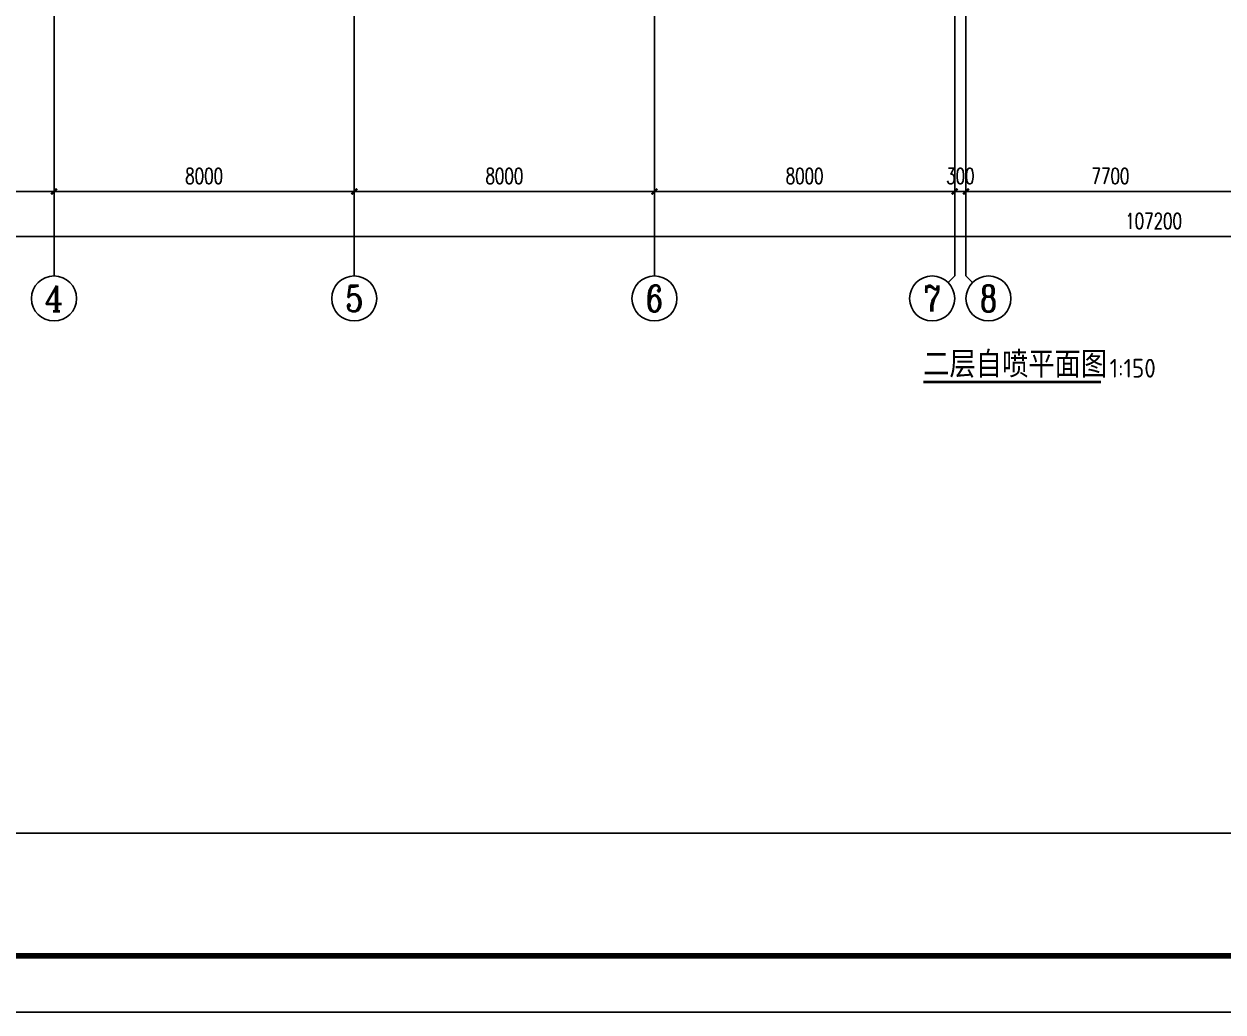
# Model space of a CAD drawing. Extents: x 0 to 2838408, y -923048 to 203859.
# Drawn here: x 2704463 to 2736413, y -436390 to -410060 of the extents above; entities that cross this region are included whole.
import ezdxf
from ezdxf.enums import TextEntityAlignment as Align

# ---------------------------------------------------------------- set-up
doc = ezdxf.new("R2010")
doc.units = 0
doc.header["$LTSCALE"] = 1000
for name, color, linetype in [('AXIS', 3, 'Continuous'), ('AXIS_TEXT', 7, 'Continuous'), ('BTTK', 7, 'Continuous'), ('DIM_SYMB', 3, 'Continuous'), ('DOTE', 8, 'Continuous'), ('PUB_TEXT', 7, 'Continuous'), ('PUB_TITLE', 4, 'Continuous'), ('XREF', 8, 'Continuous')]:
    doc.layers.add(name, color=color, linetype=linetype)
doc.styles.add('_TCH_AXIS', font='COMPLEX', dxfattribs={"bigfont": 'GBCBIG'})
doc.styles.add('A_DIM_T3', font='SIMPLEX', dxfattribs={"width": 0.7, "bigfont": 'HZ'})
doc.styles.add('COMPLEX', font='COMPLEX')
doc.styles.add('HZ(TK)', font='geniso.shx', dxfattribs={"width": 0.9, "bigfont": 'hztxt.shx'})
doc.styles.get("Standard").update_dxf_attribs({"font": 'geniso.shx', "bigfont": 'hztxt.shx'})
doc.dimstyles.new('_TCH_ARCH&&150', dxfattribs={"dimtxt": 420, "dimasz": 150, "dimexe": 375, "dimexo": 450, "dimgap": 202.5, "dimtad": 1, "dimdec": 0, "dimzin": 0, "dimdsep": 46, "dimtxsty": 'A_DIM_T3', "dimblk": 'ARCHTICK', "dimcen": 0.09, "dimclrt": 7, "dimazin": 2, "dimtfac": 1, "dimtdec": 0, "dimtix": 1, "dimtmove": 2, "dimatfit": 3, "dimfxl": 150, "dimtolj": 1, "dimtzin": 0, "dimarcsym": 0})

# ---------------------------------------------------------------- blocks, each defined once
blk = doc.blocks.new('vhtemplate_2020年新竖式图框_A0')
at = {"layer": 'PUB_TITLE', "color": 7}
blk.add_lwpolyline([(0, 0), (1189, 0), (1189, 841), (0, 841)], close=True, dxfattribs=at)
at = {"layer": 'PUB_TITLE', "const_width": 1}
blk.add_lwpolyline([(25, 10), (1179, 10), (1179, 831), (25, 831)], close=True, dxfattribs=at)
at = {"layer": 'BTTK', "color": 4, "style": 'HZ(TK)', "width": 0.9}
for tag, p in [('合作单位_001', (1143.83, 741.44)), ('建设单位_001', (1143.85, 207.44)), ('工程名称_001', (1143.62, 174.44)), ('子项名称_001', (1153.71, 157.94)), ('图纸名称_001', (1143.45, 138.94))]:
    blk.add_attdef(tag, p, '', height=3.5, dxfattribs=at)
for tag, p in [('注册证书号', (1156.5, 309.01)), ('注册印章号', (1156.5, 301.01)), ('设计号', (1154, 193)), ('图别', (1137.75, 34)), ('图号', (1170.25, 34)), ('版本号', (1137.75, 26)), ('日期', (1170.25, 26))]:
    blk.add_attdef(tag, text='', height=3.5, dxfattribs=at).set_placement(p, align=Align.MIDDLE)
blk = doc.blocks.new('_ArchTick')
at = {"color": 0, "linetype": 'ByBlock', "const_width": 0.4}
blk.add_lwpolyline([(-0.5, -0.5), (0.5, 0.5)], dxfattribs=at)
blk = doc.blocks.new('*D111')
at = {"layer": 'AXIS', "color": 0, "lineweight": -2, "transparency": 16777216}
for p, q in [((2344917, -411225), (2344917, -416100)), ((2452117, -411225), (2452117, -416100)), ((2344917, -415725), (2452117, -415725))]:
    blk.add_line(p, q, dxfattribs=at)
at = {"layer": 'Defpoints', "color": 0, "transparency": 16777216}
for p in [(2344917, -410775), (2452117, -410775), (2452117, -415725)]:
    blk.add_point(p, dxfattribs=at)
at = {"layer": 'AXIS', "color": 0, "lineweight": -2, "transparency": 16777216, "xscale": 150, "yscale": 150, "zscale": 150, "rotation": 180}
blk.add_blockref('_ArchTick', (2344917, -415725), dxfattribs=at)
at = {"layer": 'AXIS', "color": 0, "lineweight": -2, "transparency": 16777216, "xscale": 150, "yscale": 150, "zscale": 150}
blk.add_blockref('_ArchTick', (2452117, -415725), dxfattribs=at)
at = {"layer": 'AXIS', "color": 7, "transparency": 16777216, "insert": (2398517, -415313), "char_height": 420, "attachment_point": 5, "style": 'A_DIM_T3'}
blk.add_mtext('\\A1;107200', dxfattribs=at)
blk = doc.blocks.new('*D115')
at = {"layer": 'AXIS', "color": 0, "lineweight": -2, "transparency": 16777216}
for p, q in [((2361217, -411225), (2361217, -414900)), ((2369217, -411225), (2369217, -414900)), ((2361217, -414525), (2369217, -414525))]:
    blk.add_line(p, q, dxfattribs=at)
at = {"layer": 'Defpoints', "color": 0, "transparency": 16777216}
for p in [(2361217, -410775), (2369217, -410775), (2369217, -414525)]:
    blk.add_point(p, dxfattribs=at)
at = {"layer": 'AXIS', "color": 0, "lineweight": -2, "transparency": 16777216, "xscale": 150, "yscale": 150, "zscale": 150, "rotation": 180}
blk.add_blockref('_ArchTick', (2361217, -414525), dxfattribs=at)
at = {"layer": 'AXIS', "color": 0, "lineweight": -2, "transparency": 16777216, "xscale": 150, "yscale": 150, "zscale": 150}
blk.add_blockref('_ArchTick', (2369217, -414525), dxfattribs=at)
at = {"layer": 'AXIS', "color": 7, "transparency": 16777216, "insert": (2365217, -414113), "char_height": 420, "attachment_point": 5, "style": 'A_DIM_T3'}
blk.add_mtext('\\A1;8000', dxfattribs=at)
blk = doc.blocks.new('*D116')
at = {"layer": 'AXIS', "color": 0, "lineweight": -2, "transparency": 16777216}
for p, q in [((2369217, -411225), (2369217, -414900)), ((2377217, -411225), (2377217, -414900)), ((2369217, -414525), (2377217, -414525))]:
    blk.add_line(p, q, dxfattribs=at)
at = {"layer": 'Defpoints', "color": 0, "transparency": 16777216}
for p in [(2369217, -410775), (2377217, -410775), (2377217, -414525)]:
    blk.add_point(p, dxfattribs=at)
at = {"layer": 'AXIS', "color": 0, "lineweight": -2, "transparency": 16777216, "xscale": 150, "yscale": 150, "zscale": 150, "rotation": 180}
blk.add_blockref('_ArchTick', (2369217, -414525), dxfattribs=at)
at = {"layer": 'AXIS', "color": 0, "lineweight": -2, "transparency": 16777216, "xscale": 150, "yscale": 150, "zscale": 150}
blk.add_blockref('_ArchTick', (2377217, -414525), dxfattribs=at)
at = {"layer": 'AXIS', "color": 7, "transparency": 16777216, "insert": (2373217, -414113), "char_height": 420, "attachment_point": 5, "style": 'A_DIM_T3'}
blk.add_mtext('\\A1;8000', dxfattribs=at)
blk = doc.blocks.new('*D117')
at = {"layer": 'AXIS', "color": 0, "lineweight": -2, "transparency": 16777216}
for p, q in [((2377217, -411225), (2377217, -414900)), ((2385217, -411225), (2385217, -414900)), ((2377217, -414525), (2385217, -414525))]:
    blk.add_line(p, q, dxfattribs=at)
at = {"layer": 'Defpoints', "color": 0, "transparency": 16777216}
for p in [(2377217, -410775), (2385217, -410775), (2385217, -414525)]:
    blk.add_point(p, dxfattribs=at)
at = {"layer": 'AXIS', "color": 0, "lineweight": -2, "transparency": 16777216, "xscale": 150, "yscale": 150, "zscale": 150, "rotation": 180}
blk.add_blockref('_ArchTick', (2377217, -414525), dxfattribs=at)
at = {"layer": 'AXIS', "color": 0, "lineweight": -2, "transparency": 16777216, "xscale": 150, "yscale": 150, "zscale": 150}
blk.add_blockref('_ArchTick', (2385217, -414525), dxfattribs=at)
at = {"layer": 'AXIS', "color": 7, "transparency": 16777216, "insert": (2381217, -414113), "char_height": 420, "attachment_point": 5, "style": 'A_DIM_T3'}
blk.add_mtext('\\A1;8000', dxfattribs=at)
blk = doc.blocks.new('*D118')
at = {"layer": 'AXIS', "color": 0, "lineweight": -2, "transparency": 16777216}
for p, q in [((2385217, -411225), (2385217, -414900)), ((2393217, -411225), (2393217, -414900)), ((2385217, -414525), (2393217, -414525))]:
    blk.add_line(p, q, dxfattribs=at)
at = {"layer": 'Defpoints', "color": 0, "transparency": 16777216}
for p in [(2385217, -410775), (2393217, -410775), (2393217, -414525)]:
    blk.add_point(p, dxfattribs=at)
at = {"layer": 'AXIS', "color": 0, "lineweight": -2, "transparency": 16777216, "xscale": 150, "yscale": 150, "zscale": 150, "rotation": 180}
blk.add_blockref('_ArchTick', (2385217, -414525), dxfattribs=at)
at = {"layer": 'AXIS', "color": 0, "lineweight": -2, "transparency": 16777216, "xscale": 150, "yscale": 150, "zscale": 150}
blk.add_blockref('_ArchTick', (2393217, -414525), dxfattribs=at)
at = {"layer": 'AXIS', "color": 7, "transparency": 16777216, "insert": (2389217, -414113), "char_height": 420, "attachment_point": 5, "style": 'A_DIM_T3'}
blk.add_mtext('\\A1;8000', dxfattribs=at)
blk = doc.blocks.new('*D119')
at = {"layer": 'AXIS', "color": 0, "lineweight": -2, "transparency": 16777216}
for p, q in [((2393217, -411225), (2393217, -414900)), ((2393517, -411225), (2393517, -414900)), ((2393217, -414525), (2393067, -414525)), ((2393217, -414525), (2393517, -414525)), ((2393517, -414525), (2393667, -414525))]:
    blk.add_line(p, q, dxfattribs=at)
at = {"layer": 'Defpoints', "color": 0, "transparency": 16777216}
for p in [(2393217, -410775), (2393517, -410775), (2393517, -414525)]:
    blk.add_point(p, dxfattribs=at)
at = {"layer": 'AXIS', "color": 0, "lineweight": -2, "transparency": 16777216, "xscale": 150, "yscale": 150, "zscale": 150}
blk.add_blockref('_ArchTick', (2393217, -414525), dxfattribs=at)
at = {"layer": 'AXIS', "color": 0, "lineweight": -2, "transparency": 16777216, "xscale": 150, "yscale": 150, "zscale": 150, "rotation": 180}
blk.add_blockref('_ArchTick', (2393517, -414525), dxfattribs=at)
at = {"layer": 'AXIS', "color": 7, "transparency": 16777216, "insert": (2393367, -414113), "char_height": 420, "attachment_point": 5, "style": 'A_DIM_T3'}
blk.add_mtext('\\A1;300', dxfattribs=at)
blk = doc.blocks.new('*D120')
at = {"layer": 'AXIS', "color": 0, "lineweight": -2, "transparency": 16777216}
for p, q in [((2393517, -411225), (2393517, -414900)), ((2401217, -411225), (2401217, -414900)), ((2393517, -414525), (2401217, -414525))]:
    blk.add_line(p, q, dxfattribs=at)
at = {"layer": 'Defpoints', "color": 0, "transparency": 16777216}
for p in [(2393517, -410775), (2401217, -410775), (2401217, -414525)]:
    blk.add_point(p, dxfattribs=at)
at = {"layer": 'AXIS', "color": 0, "lineweight": -2, "transparency": 16777216, "xscale": 150, "yscale": 150, "zscale": 150, "rotation": 180}
blk.add_blockref('_ArchTick', (2393517, -414525), dxfattribs=at)
at = {"layer": 'AXIS', "color": 0, "lineweight": -2, "transparency": 16777216, "xscale": 150, "yscale": 150, "zscale": 150}
blk.add_blockref('_ArchTick', (2401217, -414525), dxfattribs=at)
at = {"layer": 'AXIS', "color": 7, "transparency": 16777216, "insert": (2397367, -414113), "char_height": 420, "attachment_point": 5, "style": 'A_DIM_T3'}
blk.add_mtext('\\A1;7700', dxfattribs=at)
blk = doc.blocks.new('*D175')
at = {"layer": 'AXIS', "color": 0, "lineweight": -2, "transparency": 16777216}
for p, q in [((2344917, -411225), (2344917, -416100)), ((2452117, -411225), (2452117, -416100)), ((2344917, -415725), (2452117, -415725))]:
    blk.add_line(p, q, dxfattribs=at)
at = {"layer": 'Defpoints', "color": 0, "transparency": 16777216}
for p in [(2344917, -410775), (2452117, -410775), (2452117, -415725)]:
    blk.add_point(p, dxfattribs=at)
at = {"layer": 'AXIS', "color": 0, "lineweight": -2, "transparency": 16777216, "xscale": 150, "yscale": 150, "zscale": 150, "rotation": 180}
blk.add_blockref('_ArchTick', (2344917, -415725), dxfattribs=at)
at = {"layer": 'AXIS', "color": 0, "lineweight": -2, "transparency": 16777216, "xscale": 150, "yscale": 150, "zscale": 150}
blk.add_blockref('_ArchTick', (2452117, -415725), dxfattribs=at)
at = {"layer": 'AXIS', "color": 7, "transparency": 16777216, "insert": (2398517, -415313), "char_height": 420, "attachment_point": 5, "style": 'A_DIM_T3'}
blk.add_mtext('\\A1;107200', dxfattribs=at)
blk = doc.blocks.new('*D179')
at = {"layer": 'AXIS', "color": 0, "lineweight": -2, "transparency": 16777216}
for p, q in [((2361217, -411225), (2361217, -414900)), ((2369217, -411225), (2369217, -414900)), ((2361217, -414525), (2369217, -414525))]:
    blk.add_line(p, q, dxfattribs=at)
at = {"layer": 'Defpoints', "color": 0, "transparency": 16777216}
for p in [(2361217, -410775), (2369217, -410775), (2369217, -414525)]:
    blk.add_point(p, dxfattribs=at)
at = {"layer": 'AXIS', "color": 0, "lineweight": -2, "transparency": 16777216, "xscale": 150, "yscale": 150, "zscale": 150, "rotation": 180}
blk.add_blockref('_ArchTick', (2361217, -414525), dxfattribs=at)
at = {"layer": 'AXIS', "color": 0, "lineweight": -2, "transparency": 16777216, "xscale": 150, "yscale": 150, "zscale": 150}
blk.add_blockref('_ArchTick', (2369217, -414525), dxfattribs=at)
at = {"layer": 'AXIS', "color": 7, "transparency": 16777216, "insert": (2365217, -414113), "char_height": 420, "attachment_point": 5, "style": 'A_DIM_T3'}
blk.add_mtext('\\A1;8000', dxfattribs=at)
blk = doc.blocks.new('*D180')
at = {"layer": 'AXIS', "color": 0, "lineweight": -2, "transparency": 16777216}
for p, q in [((2369217, -411225), (2369217, -414900)), ((2377217, -411225), (2377217, -414900)), ((2369217, -414525), (2377217, -414525))]:
    blk.add_line(p, q, dxfattribs=at)
at = {"layer": 'Defpoints', "color": 0, "transparency": 16777216}
for p in [(2369217, -410775), (2377217, -410775), (2377217, -414525)]:
    blk.add_point(p, dxfattribs=at)
at = {"layer": 'AXIS', "color": 0, "lineweight": -2, "transparency": 16777216, "xscale": 150, "yscale": 150, "zscale": 150, "rotation": 180}
blk.add_blockref('_ArchTick', (2369217, -414525), dxfattribs=at)
at = {"layer": 'AXIS', "color": 0, "lineweight": -2, "transparency": 16777216, "xscale": 150, "yscale": 150, "zscale": 150}
blk.add_blockref('_ArchTick', (2377217, -414525), dxfattribs=at)
at = {"layer": 'AXIS', "color": 7, "transparency": 16777216, "insert": (2373217, -414113), "char_height": 420, "attachment_point": 5, "style": 'A_DIM_T3'}
blk.add_mtext('\\A1;8000', dxfattribs=at)
blk = doc.blocks.new('*D181')
at = {"layer": 'AXIS', "color": 0, "lineweight": -2, "transparency": 16777216}
for p, q in [((2377217, -411225), (2377217, -414900)), ((2385217, -411225), (2385217, -414900)), ((2377217, -414525), (2385217, -414525))]:
    blk.add_line(p, q, dxfattribs=at)
at = {"layer": 'Defpoints', "color": 0, "transparency": 16777216}
for p in [(2377217, -410775), (2385217, -410775), (2385217, -414525)]:
    blk.add_point(p, dxfattribs=at)
at = {"layer": 'AXIS', "color": 0, "lineweight": -2, "transparency": 16777216, "xscale": 150, "yscale": 150, "zscale": 150, "rotation": 180}
blk.add_blockref('_ArchTick', (2377217, -414525), dxfattribs=at)
at = {"layer": 'AXIS', "color": 0, "lineweight": -2, "transparency": 16777216, "xscale": 150, "yscale": 150, "zscale": 150}
blk.add_blockref('_ArchTick', (2385217, -414525), dxfattribs=at)
at = {"layer": 'AXIS', "color": 7, "transparency": 16777216, "insert": (2381217, -414113), "char_height": 420, "attachment_point": 5, "style": 'A_DIM_T3'}
blk.add_mtext('\\A1;8000', dxfattribs=at)
blk = doc.blocks.new('*D182')
at = {"layer": 'AXIS', "color": 0, "lineweight": -2, "transparency": 16777216}
for p, q in [((2385217, -411225), (2385217, -414900)), ((2393217, -411225), (2393217, -414900)), ((2385217, -414525), (2393217, -414525))]:
    blk.add_line(p, q, dxfattribs=at)
at = {"layer": 'Defpoints', "color": 0, "transparency": 16777216}
for p in [(2385217, -410775), (2393217, -410775), (2393217, -414525)]:
    blk.add_point(p, dxfattribs=at)
at = {"layer": 'AXIS', "color": 0, "lineweight": -2, "transparency": 16777216, "xscale": 150, "yscale": 150, "zscale": 150, "rotation": 180}
blk.add_blockref('_ArchTick', (2385217, -414525), dxfattribs=at)
at = {"layer": 'AXIS', "color": 0, "lineweight": -2, "transparency": 16777216, "xscale": 150, "yscale": 150, "zscale": 150}
blk.add_blockref('_ArchTick', (2393217, -414525), dxfattribs=at)
at = {"layer": 'AXIS', "color": 7, "transparency": 16777216, "insert": (2389217, -414113), "char_height": 420, "attachment_point": 5, "style": 'A_DIM_T3'}
blk.add_mtext('\\A1;8000', dxfattribs=at)
blk = doc.blocks.new('*D183')
at = {"layer": 'AXIS', "color": 0, "lineweight": -2, "transparency": 16777216}
for p, q in [((2393217, -411225), (2393217, -414900)), ((2393517, -411225), (2393517, -414900)), ((2393217, -414525), (2393067, -414525)), ((2393217, -414525), (2393517, -414525)), ((2393517, -414525), (2393667, -414525))]:
    blk.add_line(p, q, dxfattribs=at)
at = {"layer": 'Defpoints', "color": 0, "transparency": 16777216}
for p in [(2393217, -410775), (2393517, -410775), (2393517, -414525)]:
    blk.add_point(p, dxfattribs=at)
at = {"layer": 'AXIS', "color": 0, "lineweight": -2, "transparency": 16777216, "xscale": 150, "yscale": 150, "zscale": 150}
blk.add_blockref('_ArchTick', (2393217, -414525), dxfattribs=at)
at = {"layer": 'AXIS', "color": 0, "lineweight": -2, "transparency": 16777216, "xscale": 150, "yscale": 150, "zscale": 150, "rotation": 180}
blk.add_blockref('_ArchTick', (2393517, -414525), dxfattribs=at)
at = {"layer": 'AXIS', "color": 7, "transparency": 16777216, "insert": (2393367, -414113), "char_height": 420, "attachment_point": 5, "style": 'A_DIM_T3'}
blk.add_mtext('\\A1;300', dxfattribs=at)
blk = doc.blocks.new('*D184')
at = {"layer": 'AXIS', "color": 0, "lineweight": -2, "transparency": 16777216}
for p, q in [((2393517, -411225), (2393517, -414900)), ((2401217, -411225), (2401217, -414900)), ((2393517, -414525), (2401217, -414525))]:
    blk.add_line(p, q, dxfattribs=at)
at = {"layer": 'Defpoints', "color": 0, "transparency": 16777216}
for p in [(2393517, -410775), (2401217, -410775), (2401217, -414525)]:
    blk.add_point(p, dxfattribs=at)
at = {"layer": 'AXIS', "color": 0, "lineweight": -2, "transparency": 16777216, "xscale": 150, "yscale": 150, "zscale": 150, "rotation": 180}
blk.add_blockref('_ArchTick', (2393517, -414525), dxfattribs=at)
at = {"layer": 'AXIS', "color": 0, "lineweight": -2, "transparency": 16777216, "xscale": 150, "yscale": 150, "zscale": 150}
blk.add_blockref('_ArchTick', (2401217, -414525), dxfattribs=at)
at = {"layer": 'AXIS', "color": 7, "transparency": 16777216, "insert": (2397367, -414113), "char_height": 420, "attachment_point": 5, "style": 'A_DIM_T3'}
blk.add_mtext('\\A1;7700', dxfattribs=at)
blk = doc.blocks.new('*D239')
at = {"layer": 'AXIS', "color": 0, "lineweight": -2, "transparency": 16777216}
for p, q in [((2344917, -411225), (2344917, -416100)), ((2452117, -411225), (2452117, -416100)), ((2344917, -415725), (2452117, -415725))]:
    blk.add_line(p, q, dxfattribs=at)
at = {"layer": 'Defpoints', "color": 0, "transparency": 16777216}
for p in [(2344917, -410775), (2452117, -410775), (2452117, -415725)]:
    blk.add_point(p, dxfattribs=at)
at = {"layer": 'AXIS', "color": 0, "lineweight": -2, "transparency": 16777216, "xscale": 150, "yscale": 150, "zscale": 150, "rotation": 180}
blk.add_blockref('_ArchTick', (2344917, -415725), dxfattribs=at)
at = {"layer": 'AXIS', "color": 0, "lineweight": -2, "transparency": 16777216, "xscale": 150, "yscale": 150, "zscale": 150}
blk.add_blockref('_ArchTick', (2452117, -415725), dxfattribs=at)
at = {"layer": 'AXIS', "color": 7, "transparency": 16777216, "insert": (2398517, -415313), "char_height": 420, "attachment_point": 5, "style": 'A_DIM_T3'}
blk.add_mtext('\\A1;107200', dxfattribs=at)
blk = doc.blocks.new('*D243')
at = {"layer": 'AXIS', "color": 0, "lineweight": -2, "transparency": 16777216}
for p, q in [((2361217, -411225), (2361217, -414900)), ((2369217, -411225), (2369217, -414900)), ((2361217, -414525), (2369217, -414525))]:
    blk.add_line(p, q, dxfattribs=at)
at = {"layer": 'Defpoints', "color": 0, "transparency": 16777216}
for p in [(2361217, -410775), (2369217, -410775), (2369217, -414525)]:
    blk.add_point(p, dxfattribs=at)
at = {"layer": 'AXIS', "color": 0, "lineweight": -2, "transparency": 16777216, "xscale": 150, "yscale": 150, "zscale": 150, "rotation": 180}
blk.add_blockref('_ArchTick', (2361217, -414525), dxfattribs=at)
at = {"layer": 'AXIS', "color": 0, "lineweight": -2, "transparency": 16777216, "xscale": 150, "yscale": 150, "zscale": 150}
blk.add_blockref('_ArchTick', (2369217, -414525), dxfattribs=at)
at = {"layer": 'AXIS', "color": 7, "transparency": 16777216, "insert": (2365217, -414113), "char_height": 420, "attachment_point": 5, "style": 'A_DIM_T3'}
blk.add_mtext('\\A1;8000', dxfattribs=at)
blk = doc.blocks.new('*D244')
at = {"layer": 'AXIS', "color": 0, "lineweight": -2, "transparency": 16777216}
for p, q in [((2369217, -411225), (2369217, -414900)), ((2377217, -411225), (2377217, -414900)), ((2369217, -414525), (2377217, -414525))]:
    blk.add_line(p, q, dxfattribs=at)
at = {"layer": 'Defpoints', "color": 0, "transparency": 16777216}
for p in [(2369217, -410775), (2377217, -410775), (2377217, -414525)]:
    blk.add_point(p, dxfattribs=at)
at = {"layer": 'AXIS', "color": 0, "lineweight": -2, "transparency": 16777216, "xscale": 150, "yscale": 150, "zscale": 150, "rotation": 180}
blk.add_blockref('_ArchTick', (2369217, -414525), dxfattribs=at)
at = {"layer": 'AXIS', "color": 0, "lineweight": -2, "transparency": 16777216, "xscale": 150, "yscale": 150, "zscale": 150}
blk.add_blockref('_ArchTick', (2377217, -414525), dxfattribs=at)
at = {"layer": 'AXIS', "color": 7, "transparency": 16777216, "insert": (2373217, -414113), "char_height": 420, "attachment_point": 5, "style": 'A_DIM_T3'}
blk.add_mtext('\\A1;8000', dxfattribs=at)
blk = doc.blocks.new('*D245')
at = {"layer": 'AXIS', "color": 0, "lineweight": -2, "transparency": 16777216}
for p, q in [((2377217, -411225), (2377217, -414900)), ((2385217, -411225), (2385217, -414900)), ((2377217, -414525), (2385217, -414525))]:
    blk.add_line(p, q, dxfattribs=at)
at = {"layer": 'Defpoints', "color": 0, "transparency": 16777216}
for p in [(2377217, -410775), (2385217, -410775), (2385217, -414525)]:
    blk.add_point(p, dxfattribs=at)
at = {"layer": 'AXIS', "color": 0, "lineweight": -2, "transparency": 16777216, "xscale": 150, "yscale": 150, "zscale": 150, "rotation": 180}
blk.add_blockref('_ArchTick', (2377217, -414525), dxfattribs=at)
at = {"layer": 'AXIS', "color": 0, "lineweight": -2, "transparency": 16777216, "xscale": 150, "yscale": 150, "zscale": 150}
blk.add_blockref('_ArchTick', (2385217, -414525), dxfattribs=at)
at = {"layer": 'AXIS', "color": 7, "transparency": 16777216, "insert": (2381217, -414113), "char_height": 420, "attachment_point": 5, "style": 'A_DIM_T3'}
blk.add_mtext('\\A1;8000', dxfattribs=at)
blk = doc.blocks.new('*D246')
at = {"layer": 'AXIS', "color": 0, "lineweight": -2, "transparency": 16777216}
for p, q in [((2385217, -411225), (2385217, -414900)), ((2393217, -411225), (2393217, -414900)), ((2385217, -414525), (2393217, -414525))]:
    blk.add_line(p, q, dxfattribs=at)
at = {"layer": 'Defpoints', "color": 0, "transparency": 16777216}
for p in [(2385217, -410775), (2393217, -410775), (2393217, -414525)]:
    blk.add_point(p, dxfattribs=at)
at = {"layer": 'AXIS', "color": 0, "lineweight": -2, "transparency": 16777216, "xscale": 150, "yscale": 150, "zscale": 150, "rotation": 180}
blk.add_blockref('_ArchTick', (2385217, -414525), dxfattribs=at)
at = {"layer": 'AXIS', "color": 0, "lineweight": -2, "transparency": 16777216, "xscale": 150, "yscale": 150, "zscale": 150}
blk.add_blockref('_ArchTick', (2393217, -414525), dxfattribs=at)
at = {"layer": 'AXIS', "color": 7, "transparency": 16777216, "insert": (2389217, -414113), "char_height": 420, "attachment_point": 5, "style": 'A_DIM_T3'}
blk.add_mtext('\\A1;8000', dxfattribs=at)
blk = doc.blocks.new('*D247')
at = {"layer": 'AXIS', "color": 0, "lineweight": -2, "transparency": 16777216}
for p, q in [((2393217, -411225), (2393217, -414900)), ((2393517, -411225), (2393517, -414900)), ((2393217, -414525), (2393067, -414525)), ((2393217, -414525), (2393517, -414525)), ((2393517, -414525), (2393667, -414525))]:
    blk.add_line(p, q, dxfattribs=at)
at = {"layer": 'Defpoints', "color": 0, "transparency": 16777216}
for p in [(2393217, -410775), (2393517, -410775), (2393517, -414525)]:
    blk.add_point(p, dxfattribs=at)
at = {"layer": 'AXIS', "color": 0, "lineweight": -2, "transparency": 16777216, "xscale": 150, "yscale": 150, "zscale": 150}
blk.add_blockref('_ArchTick', (2393217, -414525), dxfattribs=at)
at = {"layer": 'AXIS', "color": 0, "lineweight": -2, "transparency": 16777216, "xscale": 150, "yscale": 150, "zscale": 150, "rotation": 180}
blk.add_blockref('_ArchTick', (2393517, -414525), dxfattribs=at)
at = {"layer": 'AXIS', "color": 7, "transparency": 16777216, "insert": (2393367, -414113), "char_height": 420, "attachment_point": 5, "style": 'A_DIM_T3'}
blk.add_mtext('\\A1;300', dxfattribs=at)
blk = doc.blocks.new('*D248')
at = {"layer": 'AXIS', "color": 0, "lineweight": -2, "transparency": 16777216}
for p, q in [((2393517, -411225), (2393517, -414900)), ((2401217, -411225), (2401217, -414900)), ((2393517, -414525), (2401217, -414525))]:
    blk.add_line(p, q, dxfattribs=at)
at = {"layer": 'Defpoints', "color": 0, "transparency": 16777216}
for p in [(2393517, -410775), (2401217, -410775), (2401217, -414525)]:
    blk.add_point(p, dxfattribs=at)
at = {"layer": 'AXIS', "color": 0, "lineweight": -2, "transparency": 16777216, "xscale": 150, "yscale": 150, "zscale": 150, "rotation": 180}
blk.add_blockref('_ArchTick', (2393517, -414525), dxfattribs=at)
at = {"layer": 'AXIS', "color": 0, "lineweight": -2, "transparency": 16777216, "xscale": 150, "yscale": 150, "zscale": 150}
blk.add_blockref('_ArchTick', (2401217, -414525), dxfattribs=at)
at = {"layer": 'AXIS', "color": 7, "transparency": 16777216, "insert": (2397367, -414113), "char_height": 420, "attachment_point": 5, "style": 'A_DIM_T3'}
blk.add_mtext('\\A1;7700', dxfattribs=at)
blk = doc.blocks.new('_AXISO')
at = {"color": 0}
blk.add_circle((0, 0), 0.5, dxfattribs=at)
at = {"layer": 'AXIS_TEXT', "color": 0, "style": 'COMPLEX', "width": 1.041667}
blk.add_attdef('A', text='', height=0.56, dxfattribs=at).set_placement((-0.25, -0.28), (0.25, -0.28), align=Align.FIT)
blk = doc.blocks.new('*D303')
at = {"layer": 'AXIS', "color": 0, "lineweight": -2, "transparency": 16777216}
for p, q in [((2344917, -411225), (2344917, -416100)), ((2452117, -411225), (2452117, -416100)), ((2344917, -415725), (2452117, -415725))]:
    blk.add_line(p, q, dxfattribs=at)
at = {"layer": 'Defpoints', "color": 0, "transparency": 16777216}
for p in [(2344917, -410775), (2452117, -410775), (2452117, -415725)]:
    blk.add_point(p, dxfattribs=at)
at = {"layer": 'AXIS', "color": 0, "lineweight": -2, "transparency": 16777216, "xscale": 150, "yscale": 150, "zscale": 150, "rotation": 180}
blk.add_blockref('_ArchTick', (2344917, -415725), dxfattribs=at)
at = {"layer": 'AXIS', "color": 0, "lineweight": -2, "transparency": 16777216, "xscale": 150, "yscale": 150, "zscale": 150}
blk.add_blockref('_ArchTick', (2452117, -415725), dxfattribs=at)
at = {"layer": 'AXIS', "color": 7, "transparency": 16777216, "insert": (2398517, -415313), "char_height": 420, "attachment_point": 5, "style": 'A_DIM_T3'}
blk.add_mtext('\\A1;107200', dxfattribs=at)
blk = doc.blocks.new('*D307')
at = {"layer": 'AXIS', "color": 0, "lineweight": -2, "transparency": 16777216}
for p, q in [((2361217, -411225), (2361217, -414900)), ((2369217, -411225), (2369217, -414900)), ((2361217, -414525), (2369217, -414525))]:
    blk.add_line(p, q, dxfattribs=at)
at = {"layer": 'Defpoints', "color": 0, "transparency": 16777216}
for p in [(2361217, -410775), (2369217, -410775), (2369217, -414525)]:
    blk.add_point(p, dxfattribs=at)
at = {"layer": 'AXIS', "color": 0, "lineweight": -2, "transparency": 16777216, "xscale": 150, "yscale": 150, "zscale": 150, "rotation": 180}
blk.add_blockref('_ArchTick', (2361217, -414525), dxfattribs=at)
at = {"layer": 'AXIS', "color": 0, "lineweight": -2, "transparency": 16777216, "xscale": 150, "yscale": 150, "zscale": 150}
blk.add_blockref('_ArchTick', (2369217, -414525), dxfattribs=at)
at = {"layer": 'AXIS', "color": 7, "transparency": 16777216, "insert": (2365217, -414113), "char_height": 420, "attachment_point": 5, "style": 'A_DIM_T3'}
blk.add_mtext('\\A1;8000', dxfattribs=at)
blk = doc.blocks.new('*D308')
at = {"layer": 'AXIS', "color": 0, "lineweight": -2, "transparency": 16777216}
for p, q in [((2369217, -411225), (2369217, -414900)), ((2377217, -411225), (2377217, -414900)), ((2369217, -414525), (2377217, -414525))]:
    blk.add_line(p, q, dxfattribs=at)
at = {"layer": 'Defpoints', "color": 0, "transparency": 16777216}
for p in [(2369217, -410775), (2377217, -410775), (2377217, -414525)]:
    blk.add_point(p, dxfattribs=at)
at = {"layer": 'AXIS', "color": 0, "lineweight": -2, "transparency": 16777216, "xscale": 150, "yscale": 150, "zscale": 150, "rotation": 180}
blk.add_blockref('_ArchTick', (2369217, -414525), dxfattribs=at)
at = {"layer": 'AXIS', "color": 0, "lineweight": -2, "transparency": 16777216, "xscale": 150, "yscale": 150, "zscale": 150}
blk.add_blockref('_ArchTick', (2377217, -414525), dxfattribs=at)
at = {"layer": 'AXIS', "color": 7, "transparency": 16777216, "insert": (2373217, -414113), "char_height": 420, "attachment_point": 5, "style": 'A_DIM_T3'}
blk.add_mtext('\\A1;8000', dxfattribs=at)
blk = doc.blocks.new('*D309')
at = {"layer": 'AXIS', "color": 0, "lineweight": -2, "transparency": 16777216}
for p, q in [((2377217, -411225), (2377217, -414900)), ((2385217, -411225), (2385217, -414900)), ((2377217, -414525), (2385217, -414525))]:
    blk.add_line(p, q, dxfattribs=at)
at = {"layer": 'Defpoints', "color": 0, "transparency": 16777216}
for p in [(2377217, -410775), (2385217, -410775), (2385217, -414525)]:
    blk.add_point(p, dxfattribs=at)
at = {"layer": 'AXIS', "color": 0, "lineweight": -2, "transparency": 16777216, "xscale": 150, "yscale": 150, "zscale": 150, "rotation": 180}
blk.add_blockref('_ArchTick', (2377217, -414525), dxfattribs=at)
at = {"layer": 'AXIS', "color": 0, "lineweight": -2, "transparency": 16777216, "xscale": 150, "yscale": 150, "zscale": 150}
blk.add_blockref('_ArchTick', (2385217, -414525), dxfattribs=at)
at = {"layer": 'AXIS', "color": 7, "transparency": 16777216, "insert": (2381217, -414113), "char_height": 420, "attachment_point": 5, "style": 'A_DIM_T3'}
blk.add_mtext('\\A1;8000', dxfattribs=at)
blk = doc.blocks.new('*D310')
at = {"layer": 'AXIS', "color": 0, "lineweight": -2, "transparency": 16777216}
for p, q in [((2385217, -411225), (2385217, -414900)), ((2393217, -411225), (2393217, -414900)), ((2385217, -414525), (2393217, -414525))]:
    blk.add_line(p, q, dxfattribs=at)
at = {"layer": 'Defpoints', "color": 0, "transparency": 16777216}
for p in [(2385217, -410775), (2393217, -410775), (2393217, -414525)]:
    blk.add_point(p, dxfattribs=at)
at = {"layer": 'AXIS', "color": 0, "lineweight": -2, "transparency": 16777216, "xscale": 150, "yscale": 150, "zscale": 150, "rotation": 180}
blk.add_blockref('_ArchTick', (2385217, -414525), dxfattribs=at)
at = {"layer": 'AXIS', "color": 0, "lineweight": -2, "transparency": 16777216, "xscale": 150, "yscale": 150, "zscale": 150}
blk.add_blockref('_ArchTick', (2393217, -414525), dxfattribs=at)
at = {"layer": 'AXIS', "color": 7, "transparency": 16777216, "insert": (2389217, -414113), "char_height": 420, "attachment_point": 5, "style": 'A_DIM_T3'}
blk.add_mtext('\\A1;8000', dxfattribs=at)
blk = doc.blocks.new('*D311')
at = {"layer": 'AXIS', "color": 0, "lineweight": -2, "transparency": 16777216}
for p, q in [((2393217, -411225), (2393217, -414900)), ((2393517, -411225), (2393517, -414900)), ((2393217, -414525), (2393067, -414525)), ((2393217, -414525), (2393517, -414525)), ((2393517, -414525), (2393667, -414525))]:
    blk.add_line(p, q, dxfattribs=at)
at = {"layer": 'Defpoints', "color": 0, "transparency": 16777216}
for p in [(2393217, -410775), (2393517, -410775), (2393517, -414525)]:
    blk.add_point(p, dxfattribs=at)
at = {"layer": 'AXIS', "color": 0, "lineweight": -2, "transparency": 16777216, "xscale": 150, "yscale": 150, "zscale": 150}
blk.add_blockref('_ArchTick', (2393217, -414525), dxfattribs=at)
at = {"layer": 'AXIS', "color": 0, "lineweight": -2, "transparency": 16777216, "xscale": 150, "yscale": 150, "zscale": 150, "rotation": 180}
blk.add_blockref('_ArchTick', (2393517, -414525), dxfattribs=at)
at = {"layer": 'AXIS', "color": 7, "transparency": 16777216, "insert": (2393367, -414113), "char_height": 420, "attachment_point": 5, "style": 'A_DIM_T3'}
blk.add_mtext('\\A1;300', dxfattribs=at)
blk = doc.blocks.new('*D312')
at = {"layer": 'AXIS', "color": 0, "lineweight": -2, "transparency": 16777216}
for p, q in [((2393517, -411225), (2393517, -414900)), ((2401217, -411225), (2401217, -414900)), ((2393517, -414525), (2401217, -414525))]:
    blk.add_line(p, q, dxfattribs=at)
at = {"layer": 'Defpoints', "color": 0, "transparency": 16777216}
for p in [(2393517, -410775), (2401217, -410775), (2401217, -414525)]:
    blk.add_point(p, dxfattribs=at)
at = {"layer": 'AXIS', "color": 0, "lineweight": -2, "transparency": 16777216, "xscale": 150, "yscale": 150, "zscale": 150, "rotation": 180}
blk.add_blockref('_ArchTick', (2393517, -414525), dxfattribs=at)
at = {"layer": 'AXIS', "color": 0, "lineweight": -2, "transparency": 16777216, "xscale": 150, "yscale": 150, "zscale": 150}
blk.add_blockref('_ArchTick', (2401217, -414525), dxfattribs=at)
at = {"layer": 'AXIS', "color": 7, "transparency": 16777216, "insert": (2397367, -414113), "char_height": 420, "attachment_point": 5, "style": 'A_DIM_T3'}
blk.add_mtext('\\A1;7700', dxfattribs=at)
blk = doc.blocks.new('2F1')
at = {"layer": 'AXIS'}
for p, q in [((2369216.7, -410775.2), (2369216.7, -416775.2)), ((2377216.7, -410775.2), (2377216.7, -416775.2)), ((2385216.7, -410775.2), (2385216.7, -416775.2)), ((2393216.7, -410775.2), (2393216.7, -416775.2)), ((2393516.7, -410775.2), (2393516.7, -416775.2)), ((2393041, -416951), (2393216.7, -416775.2)), ((2393692.5, -416951), (2393516.7, -416775.2))]:
    blk.add_line(p, q, dxfattribs=at)
at = {"layer": 'Defpoints', "color": 250}
blk.add_lwpolyline([(2326685.8, -431620.4), (2468623.3, -431620.4), (2468623.3, -358503.6), (2326685.8, -358503.6)], close=True, dxfattribs=at)
at = {"layer": 'DOTE'}
for p, q in [((2369216.7, -327575.2), (2369216.7, -410775.2)), ((2377216.7, -327575.2), (2377216.7, -410775.2)), ((2385216.7, -327575.2), (2385216.7, -410775.2)), ((2393216.7, -327575.2), (2393216.7, -410775.2)), ((2393516.7, -327575.2), (2393516.7, -410775.2))]:
    blk.add_line(p, q, dxfattribs=at)
at = {"layer": 'AXIS'}
ref = blk.add_blockref('_AXISO', (2369216.7, -417375.2), dxfattribs=dict(at, xscale=1200, yscale=1200, zscale=1200))
ref.add_attrib('A', '4', dxfattribs={"layer": 'AXIS_TEXT', "height": 668.2, "style": '_TCH_AXIS'}).set_placement((2368962.2, -417709.3), (2369471.3, -417709.3), align=Align.FIT)
ref = blk.add_blockref('_AXISO', (2377216.7, -417375.2), dxfattribs=dict(at, xscale=1200, yscale=1200, zscale=1200))
ref.add_attrib('A', '5', dxfattribs={"layer": 'AXIS_TEXT', "height": 698.9, "style": '_TCH_AXIS'}).set_placement((2376983.8, -417724.7), (2377449.7, -417724.7), align=Align.FIT)
ref = blk.add_blockref('_AXISO', (2385216.7, -417375.2), dxfattribs=dict(at, xscale=1200, yscale=1200, zscale=1200))
ref.add_attrib('A', '6', dxfattribs={"layer": 'AXIS_TEXT', "height": 698.9, "style": '_TCH_AXIS'}).set_placement((2384983.8, -417724.7), (2385449.7, -417724.7), align=Align.FIT)
ref = blk.add_blockref('_AXISO', (2392616.7, -417375.2), dxfattribs=dict(at, xscale=1200, yscale=1200, zscale=1200))
ref.add_attrib('A', '7', dxfattribs={"layer": 'AXIS_TEXT', "height": 698.9, "style": '_TCH_AXIS'}).set_placement((2392383.8, -417724.7), (2392849.7, -417724.7), align=Align.FIT)
ref = blk.add_blockref('_AXISO', (2394116.7, -417375.2), dxfattribs=dict(at, xscale=1200, yscale=1200, zscale=1200))
ref.add_attrib('A', '8', dxfattribs={"layer": 'AXIS_TEXT', "height": 698.9, "style": '_TCH_AXIS'}).set_placement((2393883.8, -417724.7), (2394349.7, -417724.7), align=Align.FIT)
for p1, p2, distance, picture, middle in [((2344916.7, -410775.2), (2452116.7, -410775.2), -4950, '*D111', (2398516.7, -415312.7)), ((2344916.7, -410775.2), (2452116.7, -410775.2), -4950, '*D175', (2398516.7, -415312.7)), ((2344916.7, -410775.2), (2452116.7, -410775.2), -4950, '*D239', (2398516.7, -415312.7)), ((2344916.7, -410775.2), (2452116.7, -410775.2), -4950, '*D303', (2398516.7, -415312.7)), ((2361216.7, -410775.2), (2369216.7, -410775.2), -3750, '*D115', (2365216.7, -414112.7)), ((2361216.7, -410775.2), (2369216.7, -410775.2), -3750, '*D179', (2365216.7, -414112.7)), ((2361216.7, -410775.2), (2369216.7, -410775.2), -3750, '*D243', (2365216.7, -414112.7)), ((2361216.7, -410775.2), (2369216.7, -410775.2), -3750, '*D307', (2365216.7, -414112.7)), ((2369216.7, -410775.2), (2377216.7, -410775.2), -3750, '*D116', (2373216.7, -414112.7)), ((2369216.7, -410775.2), (2377216.7, -410775.2), -3750, '*D180', (2373216.7, -414112.7)), ((2369216.7, -410775.2), (2377216.7, -410775.2), -3750, '*D244', (2373216.7, -414112.7)), ((2369216.7, -410775.2), (2377216.7, -410775.2), -3750, '*D308', (2373216.7, -414112.7)), ((2377216.7, -410775.2), (2385216.7, -410775.2), -3750, '*D117', (2381216.7, -414112.7)), ((2377216.7, -410775.2), (2385216.7, -410775.2), -3750, '*D181', (2381216.7, -414112.7)), ((2377216.7, -410775.2), (2385216.7, -410775.2), -3750, '*D245', (2381216.7, -414112.7)), ((2377216.7, -410775.2), (2385216.7, -410775.2), -3750, '*D309', (2381216.7, -414112.7)), ((2385216.7, -410775.2), (2393216.7, -410775.2), -3750, '*D118', (2389216.7, -414112.7)), ((2385216.7, -410775.2), (2393216.7, -410775.2), -3750, '*D182', (2389216.7, -414112.7)), ((2385216.7, -410775.2), (2393216.7, -410775.2), -3750, '*D246', (2389216.7, -414112.7)), ((2385216.7, -410775.2), (2393216.7, -410775.2), -3750, '*D310', (2389216.7, -414112.7)), ((2393216.7, -410775.2), (2393516.7, -410775.2), -3750, '*D119', (2393366.7, -414112.7)), ((2393216.7, -410775.2), (2393516.7, -410775.2), -3750, '*D183', (2393366.7, -414112.7)), ((2393216.7, -410775.2), (2393516.7, -410775.2), -3750, '*D247', (2393366.7, -414112.7)), ((2393216.7, -410775.2), (2393516.7, -410775.2), -3750, '*D311', (2393366.7, -414112.7)), ((2393516.7, -410775.2), (2401216.7, -410775.2), -3750, '*D120', (2397366.7, -414112.7)), ((2393516.7, -410775.2), (2401216.7, -410775.2), -3750, '*D184', (2397366.7, -414112.7)), ((2393516.7, -410775.2), (2401216.7, -410775.2), -3750, '*D248', (2397366.7, -414112.7)), ((2393516.7, -410775.2), (2401216.7, -410775.2), -3750, '*D312', (2397366.7, -414112.7))]:
    dim = blk.add_aligned_dim(p1=p1, p2=p2, distance=distance, dimstyle='_TCH_ARCH&&150', dxfattribs=at)
    dim.commit()
    dim.dimension.update_dxf_attribs({"geometry": picture, "text_midpoint": middle})

msp = doc.modelspace()

# ---------------------------------------------------------------- linework, layer by layer
at = {"layer": 'DIM_SYMB', "const_width": 70}
msp.add_lwpolyline([(2728422.7, -419601.6), (2733165, -419601.6)], dxfattribs=at)
msp.add_lwpolyline([(2728422.7, -419601.6), (2733165, -419601.6)], dxfattribs=at)

# ---------------------------------------------------------------- block references
at = {"xscale": 150, "yscale": 150, "zscale": 150}
msp.add_blockref('vhtemplate_2020年新竖式图框_A0', (2660058, -436390.3), dxfattribs=at)
at = {"layer": 'XREF'}
msp.add_blockref('2F1', (336045.8, 0), dxfattribs=at)

# ---------------------------------------------------------------- texts
at = {"layer": 'PUB_TEXT', "color": 7}
for s, height, p in [('二层自喷平面图', 700, (2728422.7, -419483.6)), ('二层自喷平面图', 700, (2728422.7, -419483.6)), ('1:150', 500, (2733390.9, -419483.6)), ('1:150', 500, (2733390.9, -419483.6))]:
    msp.add_text(s, height=height, dxfattribs=at).set_placement(p)

doc.saveas('drawing.dxf')
